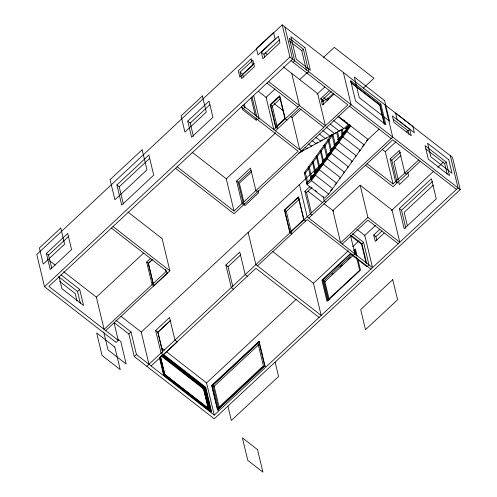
<?xml version="1.0" encoding="UTF-8"?>
<svg xmlns="http://www.w3.org/2000/svg" width="497" height="497" viewBox="0 0 497 497"><rect width="100%" height="100%" fill="white"/><g stroke="black" fill="none" stroke-linecap="round" stroke-linejoin="round"><path stroke-width="0.75" d="M346.912 122.548L347.173 122.908M328.163 98.754C329.231 98.481 326.604 97.834 327.747 99.021M333.431 133.979L305.58 172.813L304.686 172.273L331.704 134.637M311.047 179.181L349.919 125.095M304.195 172.434L307.127 184.648L324.429 198.11L328.703 194.122L368.028 139.402L338.003 116.043M332.76 134.619L332.754 134.066M114.322 322.702L128.841 333.996L134.258 356.542L214.275 418.816L460.21 189.587L452.475 157.375L282.184 24.85L36.79 254.501L44.525 286.713L116.105 342.421L118.28 340.395L114.13 323.112M116.894 184.965L148.901 155.014L153.728 175.143L121.728 205.093L116.894 184.965L119.23 186.779L123.349 203.932M46.376 253.427L67.71 233.46L71.574 249.562L50.24 269.529L46.376 253.427L48.557 255.123L51.719 268.299M187.729 121.138L209.063 101.171L212.933 117.273L191.593 137.24L187.729 121.138L190.221 123.076L193.383 136.253M240.07 72.152L252.874 60.174L254.421 66.617L241.617 78.594L240.07 72.152L242.679 74.183L243.368 77.041M261.329 52.26L278.401 36.281L279.948 42.723L262.876 58.696L261.329 52.26L263.982 54.322L264.671 57.186M44.525 286.713L289.919 57.056L282.184 24.85M119.23 186.779L149.616 158.456M48.557 255.123L68.81 236.243M190.221 123.076L209.914 104.718M242.679 74.183L254.389 63.262M263.982 54.322L279.432 39.922M306.45 70.226L301.76 50.682L303.363 49.191L289.31 38.25L294.721 60.796L293.118 62.293M243.412 108.626L245.015 107.128L244.294 104.121M275.009 89.019L266.088 97.337L273.816 129.543L299.474 105.631L291.745 73.419M270.635 104.923L272.257 106.184L277.668 128.729L276.046 127.468L270.635 104.923L279.898 96.288L285.315 118.833L286.937 120.094M299.71 79.588L307.078 72.717M323.51 57.404L334.276 47.364L373.949 78.24L363.295 88.174M257.465 119.566L259.067 118.069L253.656 95.523M307.177 73.227L308.78 71.736L303.363 49.191M272.257 106.184L280.432 98.561M80.334 303.151L77.52 291.441L79.694 289.409L61.075 274.922M143.695 253.023L96.362 297.138L104.097 329.349L166.644 271.051L111.409 228.067M275.437 130.81L299.492 108.383L323.82 127.319M241.312 106.992L298.163 151.237L234.012 211.026L226.284 178.821L275.667 132.786M301.089 109.091L292.031 117.534L299.766 149.74L347.869 104.904L291.018 60.659M316.937 94.324L324.858 86.938M333.972 94.206L322.385 105.01L320.838 98.568L329.666 90.336M146.683 262.062L148.305 263.323L153.716 285.868L152.094 284.607L146.683 262.062L150.572 258.434M323.665 104.842L322.46 99.829L331.288 91.603M148.305 263.323L152.194 259.695M236.603 181.026L238.225 182.287L243.636 204.832L242.014 203.571L236.603 181.026L250.5 168.073L255.912 190.618L257.533 191.879M152.256 259.745L148.367 263.373L153.238 283.663M327.877 98.493L333.506 93.243M238.225 182.287L251.01 170.372M251.594 171.776L239.368 183.176L243.878 201.962M105.718 330.611L169.868 270.815L162.134 238.61L127.903 211.97M153.778 285.918L167.675 272.965M302.164 151.25L303.766 149.759M307.873 147.733L306.804 148.733L305.015 147.342M312.514 145.217L311.445 146.211L308.463 143.894M317.689 142.198L316.086 143.695L311.911 140.446M322.329 139.682L320.727 141.173L315.955 137.458M326.436 137.657L325.367 138.657L319.403 134.01M331.077 135.141L330.008 136.135L322.851 130.562M335.717 132.618L334.649 133.618L326.299 127.114M340.358 130.102L339.289 131.096L330.343 124.132M298.194 153.405L343.93 128.58L348.211 124.592L338.066 116.702M346.931 129.711L345.663 128.462L349.782 124.623M345.738 128.785L349.857 124.946M307.127 184.648L311.408 180.66L350.727 125.94L341.806 134.258L346.366 129.618M128.841 333.996L131.015 331.971L115.894 320.205M346.098 128.45L346.794 131.413L337.873 139.725L342.433 135.085M341.11 129.276L342.862 136.886L333.941 145.199L338.5 140.558L338.929 142.359L356.231 155.822L355.162 156.816M334.568 146.031L330.008 150.672L338.929 142.359M379.279 105.581L380.882 104.084L350.627 80.539L355.566 101.127L385.827 124.672L380.882 104.084M330.635 151.504L326.075 156.145L334.997 147.826L334.301 144.869M326.703 156.971L322.149 161.612L331.064 153.3L330.368 150.336M322.77 162.444L318.217 167.085M148.963 364.27L141.229 332.064L327.132 158.773L324.007 145.441L324.348 144.913L325.001 145.192L327.231 154.492M315.477 173.484L314.203 172.235L318.838 167.918M314.284 172.558L323.199 164.246L322.503 161.283M311.544 178.957L310.271 177.709L314.905 173.391M310.352 178.032L319.267 169.713L318.571 166.756M307.612 184.43L306.338 183.182L310.973 178.858M306.419 183.499L315.334 175.186L314.638 172.223M163.209 354.69L161.047 353.013L155.629 330.468L169.527 317.508L174.944 340.054L177.106 341.737M233.447 289.223L231.285 287.539L225.874 264.994L239.771 252.041L245.183 274.586L247.344 276.27M284.688 210.175L286.309 211.436L291.72 233.981L290.099 232.72L284.688 210.175L298.585 197.222L303.996 219.767L305.618 221.028M311.942 215.133L310.321 213.872L304.909 191.326L309.911 186.661M286.309 211.436L299.648 198.999M311.402 212.878L306.531 192.587L312.085 187.406M162.662 352.441L157.791 332.145L170.583 320.23M232.907 286.968L228.036 266.678L240.821 254.756M170.751 320.36L157.965 332.282L162.656 351.82M134.258 356.542L136.426 354.516L131.015 331.971M366.419 140.899L379.062 129.121M362.493 146.373L364.096 144.875L346.794 131.413M359.095 151.343L360.163 150.349L342.862 136.886M351.23 162.289L352.298 161.289L334.997 147.826M347.297 167.762L348.366 166.762L331.064 153.3M343.365 173.229L344.433 172.235L327.132 158.773M339.432 178.703L340.501 177.709L323.199 164.246M334.966 184.673L336.568 183.176L319.267 169.713M330.499 190.643L332.636 188.649L315.334 175.186M146.789 366.295L392.723 137.066L384.989 104.855M257.496 265.883L307.208 219.544L370.911 269.119M308.817 218.046L392.742 139.819L456.445 189.394M151.125 365.954L255.899 268.293L319.062 317.446M163.376 354.827L177.274 341.874M418.691 160.015L393.034 183.933L385.299 151.722L395.898 141.844M406.496 131.966L408.167 130.407M408.944 134.389L408.087 130.81L409.69 129.313L392.388 115.851L393.935 122.293L411.236 135.756L409.69 129.313M360.151 185.182L332.891 210.591L340.619 242.803L367.886 217.388L360.151 185.182L392.046 210.001L399.781 242.213L367.886 217.388M390.157 159.021L391.779 160.282L397.19 182.828L395.569 181.567L390.157 159.021L399.42 150.386L404.831 172.931L406.453 174.192M391.779 160.282L400.495 152.157M163.643 375.173L164.631 374.253L160.481 356.97M210.051 410.491L204.64 387.946L205.012 387.598L210.424 410.143L210.051 410.491L164.47 375.018L164.849 374.67L160.519 356.635M401.054 155.387L393.966 161.991L398.296 180.026M420.313 161.276L393.046 186.692L365.481 165.234M342.24 244.064L367.898 220.146L398.172 243.704M450.313 155.691L458.048 187.903L214.282 415.107L206.553 382.901L296.119 299.418M313.129 283.563L348.273 250.805M352.808 246.574L359.045 240.765M364.146 236.007L375.483 225.439M391.356 210.647L433.875 171.018M437.845 167.315L443.51 162.034M202.826 389.014L204.795 387.182L162.861 354.547M447.163 174.099L444.641 163.581L446.244 162.084L425.053 145.596L428.302 159.121L449.493 175.615L446.244 162.084M208.262 408.478L203.571 388.94L204.279 388.275L161.742 355.169M350.857 253.153L321.901 280.146L326.995 301.35L360.493 270.126L357.685 258.428M353.696 250.513L355.405 248.922L356.983 255.501M356.43 256.831L359.648 270.25L327.579 300.151L322.746 280.016L350.882 253.793M399.358 208.603L431.433 178.709L436.267 198.837L404.191 228.738L399.358 208.603L401.526 210.287L405.819 228.179M366.649 263.36L361.959 243.816L363.562 242.325L352.566 233.764M259.844 342.259L258.85 341.482L211.641 385.486L217.438 409.64L218.438 410.416M352.522 254.11L323.827 280.861L328.48 300.244M354.212 252.538L355.336 251.488M384.193 233.087L375.272 241.405L373.725 234.963L379.863 229.247M218.313 407.838L212.902 385.293L257.974 343.284L263.385 365.829L218.313 407.838L219.314 408.615M332.015 274.419L333.152 273.362M339.96 267.013L342.234 264.895M347.912 259.602L350.18 257.483M329.2 299.598L324.908 281.7L353.603 254.955M354.728 253.905L355.852 252.855M401.526 210.287L432.471 181.442M353.317 255.427L354.92 253.93L350.59 235.895M258.651 344.775L214.145 386.262L219.202 407.304M376.745 240.225L375.887 236.647L382.025 230.925M433.415 185.064L404.154 212.337L407.378 225.756M367.376 266.361L368.979 264.87L363.562 242.325M217.438 409.64L264.646 365.637L258.85 341.482M328.188 98.928L327.504 98.089L328.237 98.797M328.722 140.179L328.821 139.539L328.045 139.595L330.343 149.988M324.796 145.652L325.007 145.236M320.82 151.15L320.987 150.51L320.211 150.504L322.789 161.854M322.367 101.456L327.796 98.499M316.844 156.642L317.08 156.015L316.309 155.952L318.832 167.303M312.911 162.115L313.147 161.488L312.377 161.419L314.787 172.589L315.34 172.894M304.686 172.273C304.326 174.217 305.512 171.664 305.152 172.558M312.762 162.159L312.209 161.854M346.844 128.263L346.247 128.642L346.639 129.127M335.046 144.677L334.481 144.969L334.748 145.522M320.571 151.218L320.074 150.914M327.181 155.617L326.616 155.915L326.796 156.431M316.589 156.692L316.154 156.425M315.384 172.037L314.787 172.589M311.302 178.373L310.911 178.181M333.748 93.535L333.301 93.225M342.911 133.73L342.315 134.109L342.657 134.588M338.979 139.203L338.382 139.582L338.724 140.061M331.114 150.15L330.53 150.485L330.772 150.976M323.249 161.09L322.652 161.649M319.316 166.563L318.72 167.116M311.451 177.504L310.867 178.106M307.519 182.977L306.922 183.536M307.37 183.847L307.003 183.685M328.337 140.272L327.939 139.968M324.355 145.739L324.007 145.441M327.84 98.959L327.473 98.126L328.163 98.599M332.17 134.786L331.866 134.451M305.17 172.471L305.556 172.776M350.41 81.775L380.068 104.842L384.647 123.97M351.261 83.049L379.702 105.184L384.293 124.3M393.17 119.205L408.087 130.81M289.54 41.17L301.76 50.682M425.873 148.976L444.641 163.581M289.919 57.056L460.21 189.587M349.49 106.165L391.12 138.557M323.634 97.592L327.809 100.841M265.081 52.67L267.504 54.558M283.259 66.822L317.695 93.616L325.423 125.822L268.573 81.576M320.838 98.568L322.46 99.829M382.28 149.373L385.299 151.722M343.675 119.864L344.868 120.796M345.663 128.462L346.856 129.388M333.791 120.684L343.93 128.58M341.731 133.935L342.924 134.861M266.97 83.074L297.871 107.122M337.798 139.409L338.991 140.334M367.084 163.737L393.034 183.933M258.328 91.299L266.852 97.94M274.164 103.624L283.302 110.738M290.608 116.422L292.435 117.845M242.915 105.494L301.387 151.001M314.203 172.235L315.396 173.161M310.271 177.709L311.464 178.634M328.703 194.122L311.408 180.66L308.277 167.327L308.668 166.787L309.271 167.079L311.675 177.1M373.725 234.963L375.887 236.647M306.338 183.182L307.531 184.107M315.365 190.463L316.558 191.395M325.839 202.18L324.218 200.918L323.137 196.408M308.01 191.227L322.659 202.633M323.882 203.584L333.649 211.188M356.846 229.241L364.786 235.416L372.514 267.622L307.196 216.785L299.461 184.58M304.909 191.326L306.531 192.587M350.963 235.255L361.959 243.816M350.547 235.64L361.549 244.201L366.059 262.994M352.907 255.812L366.96 266.746M192.047 152.175L226.284 178.821M177.162 166.781L234.012 211.026M322.746 280.016L324.908 281.7M175.559 168.278L234.031 213.785L351.099 104.668L343.365 72.463M272.561 251.414L313.464 283.247L321.199 315.458L255.874 264.621L248.14 232.41M225.874 264.994L228.036 266.678M113.012 226.57L169.868 270.815M167.613 272.915L165.992 271.654L165.451 269.399M264.646 365.637L265.64 366.413M155.629 330.468L157.791 332.145M212.902 385.293L214.89 386.84M49.675 260.813L55.167 265.087M63.709 271.735L96.673 297.386M121.088 316.39L141.229 332.064M161.376 347.745L164.426 350.118M166.259 351.541L206.553 382.901M163.451 354.349L205.683 387.219L211.48 411.373L163.743 374.222L159.754 357.61M162.469 354.491L205.528 387.983L211.324 412.137L163.581 374.98L159.419 357.623M162.097 354.839L204.64 387.946M171.763 362.922L172.987 363.872M187.673 375.31L188.897 376.26M202.975 387.213L204.199 388.169M161.382 355.504L203.925 388.611L208.796 408.901M161.028 355.833L203.571 388.94M58.901 276.947L77.52 291.441M59.621 281.408L75.24 293.565L76.998 300.884M164.631 374.253L210.206 409.727L204.795 387.182M164.849 374.67L210.424 410.143M117.758 339.159L120.783 341.514L126.195 364.059L108.048 349.931L103.718 331.897M118.28 340.395L48.861 286.371L292.621 59.162L284.887 26.956M136.426 354.516L214.282 415.107M308.295 167.371L308.879 167.619L309.277 167.122M331.872 134.494L334.45 145.23M328.915 139.676L331.164 149.025M321.056 150.622L323.298 159.966M313.191 161.562L315.433 170.912M407.745 172.142L408.646 175.901L399.383 184.536L398.662 181.529M342.104 129.027L343.135 133.326M337.482 131.637L339.202 138.793M336.662 132.606L338.587 140.868M332.872 134.289L335.27 144.267M354.821 250.121L356.069 255.34M317.142 156.176L319.366 165.439M305.338 172.552L307.742 182.567M252.054 97.014L256.924 117.311M251.078 97.928L255.228 115.211M255.949 118.218L256.489 120.473L242.437 109.533L241.896 107.277M258.136 190.513L258.676 192.768L244.779 205.721L244.238 203.466M275.114 362.12L278.556 376.465L231.347 420.462L227.906 406.124M204.279 388.275L209.33 409.317M203.565 388.325L208.436 408.621M160.14 356.983L164.47 375.018M79.694 289.409L83.558 305.518L61.939 288.689L58.95 276.245M322.764 101.096C323.665 102.612 324.063 99.624 322.764 101.096M142.142 149.752L110.067 179.647L114.9 199.775L146.975 169.881L142.142 149.752M60.771 228.061L39.387 247.991L43.258 264.093L64.635 244.164L60.771 228.061M202.434 96.014L181.057 115.944L184.921 132.047L206.305 112.117L202.434 96.014M273.555 32.51L256.446 48.457L257.993 54.9L275.096 38.952L273.555 32.51M251.134 58.82L238.305 70.773L239.846 77.215L252.681 65.256L251.134 58.82M279.432 95.921L270.163 104.556L275.58 127.102L284.843 118.466L279.432 95.921M298.312 197.005L284.414 209.964L289.826 232.509L303.723 219.55L298.312 197.005M259.173 341.737L211.964 385.74L217.767 409.895L264.976 365.891L259.173 341.737M392.748 279.643L360.673 309.538L365.506 329.666L397.581 299.772L392.748 279.643M384.61 100.611L354.355 77.066L359.294 97.654L389.549 121.2L384.61 100.611M412.827 126.393L395.525 112.931L397.072 119.373L414.374 132.836L412.827 126.393M304.965 47.693L290.913 36.759L296.324 59.305L310.383 70.239L304.965 47.693M448.766 159.736L427.575 143.242L430.824 156.766L452.015 173.26L448.766 159.736M257.502 449.605L242.381 437.832L247.792 460.377L262.913 472.15L257.502 449.605M114.819 347.068L96.673 332.94L102.084 355.492L120.237 369.613L114.819 347.068"/></g></svg>
